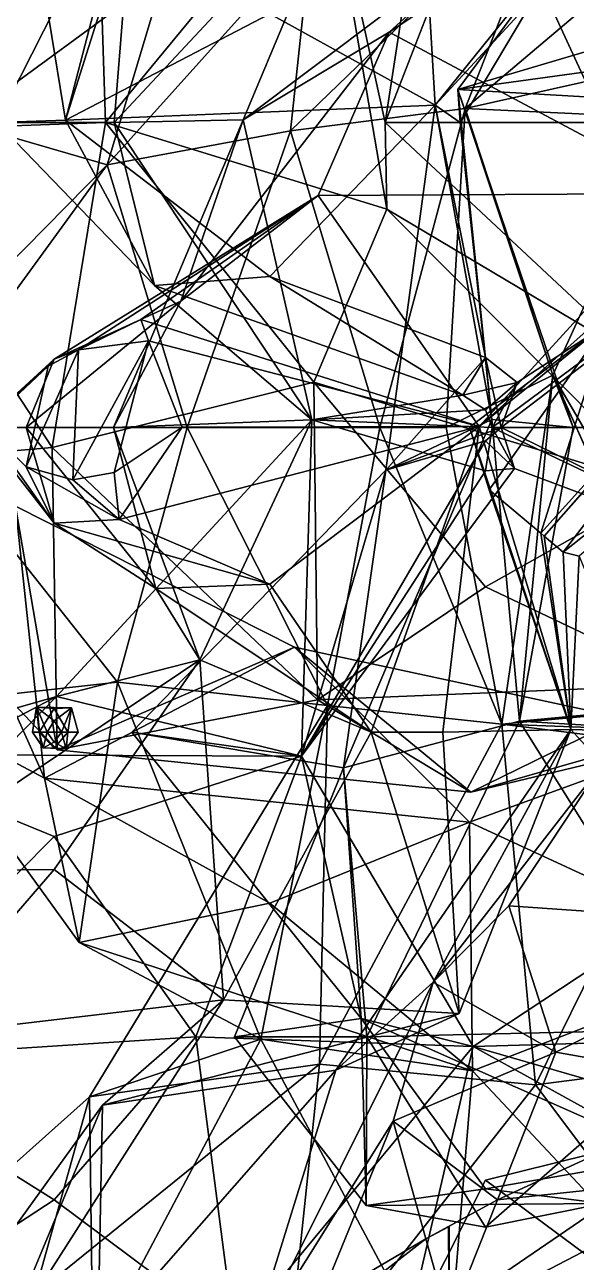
# Model space of a CAD drawing. Extents: x 290095 to 295679, y 4553756 to 4561441.
# Drawn here: x 291695.2 to 291727.4, y 4554154.2 to 4554226.5 of the extents above; entities that cross this region are included whole.
import ezdxf

# ---------------------------------------------------------------- set-up
doc = ezdxf.new("R2010")
doc.units = 0
doc.layers.add('Au_ppm_Pref_-_0_5', color=7, linetype='CONTINUOUS')

msp = doc.modelspace()

# ---------------------------------------------------------------- linework, layer by layer
at = {"layer": 'Au_ppm_Pref_-_0_5'}
for points in [[(291697.581, 4554220.926, 1859.054), (291704.22, 4554241.933, 1857.617), (291694.697, 4554238.611, 1859.009)], [(291709.521, 4554227.146, 1855.187), (291704.22, 4554241.933, 1857.617), (291697.581, 4554220.926, 1859.054)], [(291697.581, 4554220.926, 1859.054), (291694.697, 4554238.611, 1859.009), (291701.707, 4554236.838, 1864.368)], [(291709.521, 4554227.146, 1855.187), (291719.193, 4554221.816, 1857.288), (291718.191, 4554238.611, 1854.922)], [(291718.191, 4554238.611, 1854.922), (291719.193, 4554221.816, 1857.288), (291734.602, 4554238.556, 1859.031)], [(291734.459, 4554238.063, 1882.706), (291734.184, 4554216.635, 1888.322), (291716.495, 4554226.085, 1883.627)], [(291734.459, 4554238.063, 1882.706), (291716.495, 4554226.085, 1883.627), (291724.551, 4554233.448, 1876.163)], [(291734.602, 4554238.556, 1859.031), (291719.193, 4554221.816, 1857.288), (291727.067, 4554231.615, 1853.069)], [(291699.918, 4554220.793, 1789.149), (291699.371, 4554237.643, 1794.117), (291684.697, 4554220.241, 1793.756)], [(291699.371, 4554237.643, 1794.117), (291686.755, 4554237.113, 1800.445), (291684.697, 4554220.241, 1793.756)], [(291699.918, 4554220.793, 1789.149), (291712.817, 4554236.441, 1788.343), (291699.371, 4554237.643, 1794.117)], [(291693.568, 4554220.793, 1864.948), (291701.707, 4554236.838, 1864.368), (291700.431, 4554220.793, 1871.179)], [(291701.707, 4554236.838, 1864.368), (291693.568, 4554220.793, 1864.948), (291697.581, 4554220.926, 1859.054)], [(291699.918, 4554220.793, 1789.149), (291716.353, 4554215.721, 1786.855), (291712.817, 4554236.441, 1788.343)], [(291701.707, 4554236.838, 1864.368), (291713.979, 4554235.322, 1869.61), (291700.431, 4554220.793, 1871.179)], [(291716.353, 4554215.721, 1786.855), (291716.268, 4554220.793, 1783.049), (291712.817, 4554236.441, 1788.343)], [(291712.817, 4554236.441, 1788.343), (291716.268, 4554220.793, 1783.049), (291718.131, 4554232.97, 1781.797)], [(291733.437, 4554236.798, 1775.858), (291722.12, 4554235.894, 1780.892), (291729.089, 4554220.793, 1779.143)], [(291722.12, 4554235.894, 1780.892), (291718.131, 4554232.97, 1781.797), (291716.268, 4554220.793, 1783.049)], [(291722.12, 4554235.894, 1780.892), (291716.268, 4554220.793, 1783.049), (291729.089, 4554220.793, 1779.143)], [(291700.431, 4554220.793, 1871.179), (291713.979, 4554235.322, 1869.61), (291707.97, 4554220.956, 1876.467)], [(291713.979, 4554235.322, 1869.61), (291724.551, 4554233.448, 1876.163), (291707.97, 4554220.956, 1876.467)], [(291726.319, 4554235.368, 1828.845), (291720.944, 4554221.623, 1835.714), (291710.729, 4554220.314, 1829.458)], [(291711.941, 4554231.617, 1822.182), (291726.319, 4554235.368, 1828.845), (291710.729, 4554220.314, 1829.458)], [(291746.698, 4554220.4, 1835.263), (291720.944, 4554221.623, 1835.714), (291737.218, 4554235.41, 1833.007)], [(291737.218, 4554235.41, 1833.007), (291720.944, 4554221.623, 1835.714), (291726.319, 4554235.368, 1828.845)], [(291724.551, 4554233.448, 1876.163), (291716.495, 4554226.085, 1883.627), (291707.97, 4554220.956, 1876.467)], [(291689.276, 4554231.605, 1811.494), (291696.921, 4554231.818, 1815.169), (291691.48, 4554220.793, 1816.547)], [(291696.921, 4554231.818, 1815.169), (291703.359, 4554229.508, 1817.433), (291691.48, 4554220.793, 1816.547)], [(291703.359, 4554229.508, 1817.433), (291711.941, 4554231.617, 1822.182), (291700.015, 4554218.327, 1822.479)], [(291700.015, 4554218.327, 1822.479), (291711.941, 4554231.617, 1822.182), (291710.729, 4554220.314, 1829.458)], [(291720.645, 4554220.793, 1853.069), (291727.067, 4554231.615, 1853.069), (291719.193, 4554221.816, 1857.288)], [(291720.645, 4554220.793, 1853.069), (291720.512, 4554222.733, 1847.186), (291727.067, 4554231.615, 1853.069)], [(291727.067, 4554231.615, 1853.069), (291720.512, 4554222.733, 1847.186), (291734.719, 4554226.933, 1851.023)], [(291691.48, 4554220.793, 1816.547), (291703.359, 4554229.508, 1817.433), (291700.015, 4554218.327, 1822.479)], [(291719.193, 4554221.816, 1857.288), (291709.521, 4554227.146, 1855.187), (291697.581, 4554220.926, 1859.054)], [(291720.512, 4554222.733, 1847.186), (291749.254, 4554221.069, 1847.153), (291734.719, 4554226.933, 1851.023)], [(291704.312, 4554210.342, 1882.766), (291716.495, 4554226.085, 1883.627), (291712.354, 4554216.532, 1885.949)], [(291716.495, 4554226.085, 1883.627), (291704.312, 4554210.342, 1882.766), (291707.97, 4554220.956, 1876.467)], [(291734.184, 4554216.635, 1888.322), (291712.354, 4554216.532, 1885.949), (291716.495, 4554226.085, 1883.627)], [(291720.512, 4554222.733, 1847.186), (291734.53, 4554224.658, 1840.954), (291749.254, 4554221.069, 1847.153)], [(291734.53, 4554224.658, 1840.954), (291720.512, 4554222.733, 1847.186), (291726.062, 4554206.03, 1841.759)], [(291734.53, 4554224.658, 1840.954), (291720.944, 4554221.623, 1835.714), (291746.698, 4554220.4, 1835.263)], [(291726.062, 4554206.03, 1841.759), (291720.944, 4554221.623, 1835.714), (291734.53, 4554224.658, 1840.954)], [(291720.512, 4554222.733, 1847.186), (291720.645, 4554220.793, 1853.069), (291722.501, 4554203.425, 1853.037)], [(291722.501, 4554203.425, 1853.037), (291727.255, 4554202.975, 1847.13), (291720.512, 4554222.733, 1847.186)], [(291720.512, 4554222.733, 1847.186), (291727.255, 4554202.975, 1847.13), (291726.062, 4554206.03, 1841.759)], [(291697.581, 4554220.926, 1859.054), (291709.521, 4554211.798, 1861.95), (291719.193, 4554221.816, 1857.288)], [(291709.521, 4554211.798, 1861.95), (291722.12, 4554207.066, 1863.584), (291719.193, 4554221.816, 1857.288)], [(291710.729, 4554220.314, 1829.458), (291720.944, 4554221.623, 1835.714), (291715.949, 4554202.975, 1832.221)], [(291720.944, 4554221.623, 1835.714), (291719.829, 4554202.975, 1835.251), (291715.949, 4554202.975, 1832.221)], [(291722.12, 4554207.066, 1863.584), (291716.292, 4554200.471, 1859.009), (291719.193, 4554221.816, 1857.288)], [(291719.193, 4554221.816, 1857.288), (291716.292, 4554200.471, 1859.009), (291722.501, 4554203.425, 1853.037)], [(291720.645, 4554220.793, 1853.069), (291719.193, 4554221.816, 1857.288), (291722.501, 4554203.425, 1853.037)], [(291719.829, 4554202.975, 1835.251), (291720.944, 4554221.623, 1835.714), (291726.062, 4554206.03, 1841.759)], [(291684.697, 4554220.241, 1793.756), (291696.808, 4554201.805, 1792.927), (291699.918, 4554220.793, 1789.149)], [(291689.217, 4554207.379, 1817.433), (291691.48, 4554220.793, 1816.547), (291700.015, 4554218.327, 1822.479)], [(291693.568, 4554220.793, 1864.948), (291702.788, 4554211.272, 1864.948), (291697.581, 4554220.926, 1859.054)], [(291702.788, 4554211.272, 1864.948), (291693.568, 4554220.793, 1864.948), (291700.431, 4554220.793, 1871.179)], [(291712.086, 4554205.616, 1789.826), (291699.918, 4554220.793, 1789.149), (291696.808, 4554201.805, 1792.927)], [(291702.788, 4554211.272, 1864.948), (291709.521, 4554211.798, 1861.95), (291697.581, 4554220.926, 1859.054)], [(291712.086, 4554205.616, 1789.826), (291716.353, 4554215.721, 1786.855), (291699.918, 4554220.793, 1789.149)], [(291704.312, 4554210.342, 1882.766), (291700.379, 4554202.975, 1877.671), (291707.97, 4554220.956, 1876.467)], [(291711.986, 4554203.417, 1870.629), (291707.97, 4554220.956, 1876.467), (291700.379, 4554202.975, 1877.671)], [(291707.97, 4554220.956, 1876.467), (291711.986, 4554203.417, 1870.629), (291700.431, 4554220.793, 1871.179)], [(291702.788, 4554211.272, 1864.948), (291700.431, 4554220.793, 1871.179), (291711.986, 4554203.417, 1870.629)], [(291729.089, 4554220.793, 1779.143), (291716.268, 4554220.793, 1783.049), (291731.031, 4554206.991, 1781.797)], [(291716.268, 4554220.793, 1783.049), (291716.353, 4554215.721, 1786.855), (291731.031, 4554206.991, 1781.797)], [(291684.697, 4554220.241, 1793.756), (291681.673, 4554200.483, 1799.526), (291696.808, 4554201.805, 1792.927)], [(291700.015, 4554218.327, 1822.479), (291710.729, 4554220.314, 1829.458), (291704.686, 4554202.975, 1828.541)], [(291704.686, 4554202.975, 1828.541), (291710.729, 4554220.314, 1829.458), (291715.949, 4554202.975, 1832.221)], [(291688.837, 4554202.975, 1822.433), (291700.015, 4554218.327, 1822.479), (291704.686, 4554202.975, 1828.541)], [(291700.015, 4554218.327, 1822.479), (291688.837, 4554202.975, 1822.433), (291689.217, 4554207.379, 1817.433)], [(291712.354, 4554216.532, 1885.949), (291698.349, 4554207.506, 1887.868), (291696.921, 4554206.951, 1887.38)], [(291696.921, 4554206.951, 1887.38), (291704.312, 4554210.342, 1882.766), (291712.354, 4554216.532, 1885.949)], [(291712.354, 4554216.532, 1885.949), (291701.98, 4554209.283, 1888.423), (291698.349, 4554207.506, 1887.868)], [(291712.354, 4554216.532, 1885.949), (291721.76, 4554203.033, 1888.943), (291701.98, 4554209.283, 1888.423)], [(291712.354, 4554216.532, 1885.949), (291734.184, 4554216.635, 1888.322), (291721.76, 4554203.033, 1888.943)], [(291721.76, 4554203.033, 1888.943), (291734.184, 4554216.635, 1888.322), (291732.473, 4554212.57, 1894.227)], [(291722.519, 4554202.975, 1865.136), (291745.15, 4554202.975, 1865.97), (291740.828, 4554216.539, 1863.486)], [(291722.519, 4554202.975, 1865.136), (291740.828, 4554216.539, 1863.486), (291723.97, 4554205.591, 1864.948)], [(291723.042, 4554202.975, 1864.513), (291723.97, 4554205.591, 1864.948), (291740.828, 4554216.539, 1863.486)], [(291723.042, 4554202.975, 1864.513), (291740.828, 4554216.539, 1863.486), (291743.106, 4554202.975, 1862.962)], [(291716.353, 4554215.721, 1786.855), (291712.086, 4554205.616, 1789.826), (291732.498, 4554199.476, 1786.945)], [(291732.498, 4554199.476, 1786.945), (291731.031, 4554206.991, 1781.797), (291716.353, 4554215.721, 1786.855)], [(291729.245, 4554209.104, 1894.21), (291721.76, 4554203.033, 1888.943), (291732.473, 4554212.57, 1894.227)], [(291702.788, 4554211.272, 1864.948), (291720.793, 4554204.852, 1864.948), (291709.521, 4554211.798, 1861.95)], [(291720.793, 4554204.852, 1864.948), (291702.788, 4554211.272, 1864.948), (291711.986, 4554203.417, 1870.629)], [(291709.521, 4554211.798, 1861.95), (291720.793, 4554204.852, 1864.948), (291722.12, 4554207.066, 1863.584)], [(291729.245, 4554209.104, 1894.21), (291738.692, 4554211.568, 1895.47), (291725.359, 4554196.783, 1895.47)], [(291725.359, 4554196.783, 1895.47), (291738.692, 4554211.568, 1895.47), (291725.553, 4554196.62, 1895.53)], [(291738.692, 4554211.568, 1895.47), (291738.802, 4554211.48, 1895.503), (291725.553, 4554196.62, 1895.53)], [(291726.667, 4554195.684, 1895.872), (291725.553, 4554196.62, 1895.53), (291738.802, 4554211.48, 1895.503)], [(291742.672, 4554208.388, 1896.665), (291726.667, 4554195.684, 1895.872), (291738.802, 4554211.48, 1895.503)], [(291696.921, 4554206.951, 1887.38), (291695.289, 4554202.975, 1882.766), (291704.312, 4554210.342, 1882.766)], [(291704.312, 4554210.342, 1882.766), (291695.289, 4554202.975, 1882.766), (291700.379, 4554202.975, 1877.671)], [(291698.349, 4554207.506, 1887.868), (291701.98, 4554209.283, 1888.423), (291702.431, 4554208.035, 1888.724)], [(291701.98, 4554209.283, 1888.423), (291721.76, 4554203.033, 1888.943), (291702.431, 4554208.035, 1888.724)], [(291722.335, 4554199.328, 1894.542), (291721.193, 4554202.984, 1893.768), (291729.245, 4554209.104, 1894.21)], [(291721.193, 4554202.984, 1893.768), (291721.76, 4554203.033, 1888.943), (291729.245, 4554209.104, 1894.21)], [(291722.335, 4554199.328, 1894.542), (291729.245, 4554209.104, 1894.21), (291725.359, 4554196.783, 1895.47)], [(291742.672, 4554208.388, 1896.665), (291727.601, 4554195.441, 1896.259), (291726.667, 4554195.684, 1895.872)], [(291696.577, 4554206.552, 1887.611), (291698.349, 4554207.506, 1887.868), (291695.274, 4554200.662, 1888.238)], [(291698.349, 4554207.506, 1887.868), (291698.014, 4554199.908, 1888.987), (291695.274, 4554200.662, 1888.238)], [(291698.349, 4554207.506, 1887.868), (291696.577, 4554206.552, 1887.611), (291696.921, 4554206.951, 1887.38)], [(291698.349, 4554207.506, 1887.868), (291702.431, 4554208.035, 1888.724), (291698.014, 4554199.908, 1888.987)], [(291698.014, 4554199.908, 1888.987), (291702.431, 4554208.035, 1888.724), (291700.429, 4554200.327, 1889.476)], [(291702.431, 4554208.035, 1888.724), (291704.403, 4554202.987, 1889.972), (291700.429, 4554200.327, 1889.476)], [(291702.431, 4554208.035, 1888.724), (291721.76, 4554203.033, 1888.943), (291704.403, 4554202.987, 1889.972)], [(291692.876, 4554203.082, 1887.305), (291692.563, 4554202.975, 1886.651), (291696.921, 4554206.951, 1887.38)], [(291696.921, 4554206.951, 1887.38), (291692.563, 4554202.975, 1886.651), (291695.289, 4554202.975, 1882.766)], [(291696.577, 4554206.552, 1887.611), (291692.876, 4554203.082, 1887.305), (291696.921, 4554206.951, 1887.38)], [(291722.12, 4554207.066, 1863.584), (291723.042, 4554202.975, 1864.513), (291716.292, 4554200.471, 1859.009)], [(291720.793, 4554204.852, 1864.948), (291723.97, 4554205.591, 1864.948), (291722.12, 4554207.066, 1863.584)], [(291723.97, 4554205.591, 1864.948), (291723.042, 4554202.975, 1864.513), (291722.12, 4554207.066, 1863.584)], [(291696.577, 4554206.552, 1887.611), (291695.274, 4554200.662, 1888.238), (291692.876, 4554203.082, 1887.305)], [(291712.086, 4554205.616, 1789.826), (291696.808, 4554201.805, 1792.927), (291712.303, 4554187.047, 1794.727)], [(291712.086, 4554205.616, 1789.826), (291712.303, 4554187.047, 1794.727), (291722.12, 4554193.647, 1790.567)], [(291712.086, 4554205.616, 1789.826), (291722.12, 4554193.647, 1790.567), (291732.498, 4554199.476, 1786.945)], [(291726.062, 4554206.03, 1841.759), (291723.087, 4554185.622, 1834.916), (291719.829, 4554202.975, 1835.251)], [(291720.793, 4554204.852, 1864.948), (291722.12, 4554204.001, 1865.29), (291723.97, 4554205.591, 1864.948)], [(291723.97, 4554205.591, 1864.948), (291722.12, 4554204.001, 1865.29), (291722.519, 4554202.975, 1865.136)], [(291726.062, 4554206.03, 1841.759), (291734.719, 4554186.721, 1840.669), (291723.087, 4554185.622, 1834.916)], [(291724.115, 4554185.808, 1847.854), (291734.719, 4554186.8, 1841.738), (291726.062, 4554206.03, 1841.759)], [(291724.115, 4554185.808, 1847.854), (291726.062, 4554206.03, 1841.759), (291727.255, 4554202.975, 1847.13)], [(291726.062, 4554206.03, 1841.759), (291734.719, 4554186.8, 1841.738), (291736.654, 4554187.893, 1841.191)], [(291726.062, 4554206.03, 1841.759), (291736.654, 4554187.893, 1841.191), (291734.719, 4554186.721, 1840.669)], [(291722.12, 4554204.001, 1865.29), (291720.793, 4554204.852, 1864.948), (291711.986, 4554203.417, 1870.629)], [(291722.519, 4554202.975, 1865.136), (291722.12, 4554204.001, 1865.29), (291711.986, 4554203.417, 1870.629)], [(291688.352, 4554186.718, 1816.79), (291696.36, 4554182.466, 1810.652), (291687.081, 4554203.177, 1811.224)], [(291687.081, 4554203.177, 1811.224), (291696.36, 4554182.466, 1810.652), (291694.65, 4554198.361, 1805.555)], [(291711.371, 4554183.745, 1865.387), (291711.986, 4554203.417, 1870.629), (291697.055, 4554187.236, 1870.729)], [(291705.437, 4554189.376, 1876.495), (291697.055, 4554187.236, 1870.729), (291711.986, 4554203.417, 1870.629)], [(291700.379, 4554202.975, 1877.671), (291705.437, 4554189.376, 1876.495), (291711.986, 4554203.417, 1870.629)], [(291711.371, 4554183.745, 1865.387), (291722.12, 4554200.425, 1865.798), (291711.986, 4554203.417, 1870.629)], [(291722.12, 4554200.425, 1865.798), (291722.519, 4554202.975, 1865.136), (291711.986, 4554203.417, 1870.629)], [(291713.827, 4554183.069, 1853.497), (291722.501, 4554203.425, 1853.037), (291716.292, 4554200.471, 1859.009)], [(291713.827, 4554183.069, 1853.497), (291724.115, 4554185.808, 1847.854), (291722.501, 4554203.425, 1853.037)], [(291722.501, 4554203.425, 1853.037), (291724.115, 4554185.808, 1847.854), (291727.255, 4554202.975, 1847.13)], [(291688.352, 4554186.718, 1816.79), (291688.837, 4554202.975, 1822.433), (291700.628, 4554188.073, 1822.351)], [(291700.628, 4554188.073, 1822.351), (291688.837, 4554202.975, 1822.433), (291704.686, 4554202.975, 1828.541)], [(291692.563, 4554202.975, 1886.651), (291692.876, 4554203.082, 1887.305), (291696.921, 4554197.378, 1886.84)], [(291696.921, 4554197.378, 1886.84), (291695.289, 4554202.975, 1882.766), (291692.563, 4554202.975, 1886.651)], [(291696.921, 4554197.378, 1886.84), (291692.876, 4554203.082, 1887.305), (291695.274, 4554200.662, 1888.238)], [(291696.921, 4554197.378, 1886.84), (291702.854, 4554193.547, 1882.766), (291695.289, 4554202.975, 1882.766)], [(291695.289, 4554202.975, 1882.766), (291702.854, 4554193.547, 1882.766), (291700.379, 4554202.975, 1877.671)], [(291702.854, 4554193.547, 1882.766), (291705.437, 4554189.376, 1876.495), (291700.379, 4554202.975, 1877.671)], [(291704.403, 4554202.987, 1889.972), (291700.724, 4554197.597, 1888.705), (291700.429, 4554200.327, 1889.476)], [(291712.901, 4554186.72, 1828.714), (291700.628, 4554188.073, 1822.351), (291704.686, 4554202.975, 1828.541)], [(291721.76, 4554203.033, 1888.943), (291700.724, 4554197.597, 1888.705), (291704.403, 4554202.987, 1889.972)], [(291700.724, 4554197.597, 1888.705), (291721.76, 4554203.033, 1888.943), (291709.521, 4554193.803, 1885.823)], [(291712.901, 4554186.72, 1828.714), (291704.686, 4554202.975, 1828.541), (291715.949, 4554202.975, 1832.221)], [(291721.76, 4554203.033, 1888.943), (291715.435, 4554185.157, 1883.79), (291709.521, 4554193.803, 1885.823)], [(291712.901, 4554186.72, 1828.714), (291715.949, 4554202.975, 1832.221), (291723.087, 4554185.622, 1834.916)], [(291719.631, 4554185.157, 1888.705), (291715.435, 4554185.157, 1883.79), (291721.76, 4554203.033, 1888.943)], [(291723.087, 4554185.622, 1834.916), (291715.949, 4554202.975, 1832.221), (291719.829, 4554202.975, 1835.251)], [(291723.042, 4554202.975, 1864.513), (291722.12, 4554202.177, 1864.682), (291716.292, 4554200.471, 1859.009)], [(291727.115, 4554185.316, 1894.149), (291719.631, 4554185.157, 1888.705), (291721.76, 4554203.033, 1888.943)], [(291721.193, 4554202.984, 1893.768), (291727.115, 4554185.316, 1894.149), (291721.76, 4554203.033, 1888.943)], [(291727.115, 4554185.316, 1894.149), (291721.193, 4554202.984, 1893.768), (291722.335, 4554199.328, 1894.542)], [(291723.817, 4554200.575, 1864.948), (291722.519, 4554202.975, 1865.136), (291722.12, 4554200.425, 1865.798)], [(291723.817, 4554200.575, 1864.948), (291722.12, 4554202.177, 1864.682), (291723.042, 4554202.975, 1864.513)], [(291741.05, 4554194.111, 1864.948), (291745.15, 4554202.975, 1865.97), (291722.519, 4554202.975, 1865.136)], [(291741.05, 4554194.111, 1864.948), (291722.519, 4554202.975, 1865.136), (291723.817, 4554200.575, 1864.948)], [(291741.05, 4554194.111, 1864.948), (291723.817, 4554200.575, 1864.948), (291723.042, 4554202.975, 1864.513)], [(291741.05, 4554194.111, 1864.948), (291723.042, 4554202.975, 1864.513), (291743.106, 4554202.975, 1862.962)], [(291697.104, 4554184.12, 1799.468), (291696.808, 4554201.805, 1792.927), (291681.673, 4554200.483, 1799.526)], [(291712.303, 4554187.047, 1794.727), (291696.808, 4554201.805, 1792.927), (291697.104, 4554184.12, 1799.468)], [(291711.371, 4554183.745, 1865.387), (291722.12, 4554202.177, 1864.682), (291723.817, 4554200.575, 1864.948)], [(291711.371, 4554183.745, 1865.387), (291716.292, 4554200.471, 1859.009), (291722.12, 4554202.177, 1864.682)], [(291694.65, 4554198.361, 1805.555), (291697.104, 4554184.12, 1799.468), (291681.673, 4554200.483, 1799.526)], [(291700.724, 4554197.597, 1888.705), (291695.274, 4554200.662, 1888.238), (291698.014, 4554199.908, 1888.987)], [(291695.274, 4554200.662, 1888.238), (291700.724, 4554197.597, 1888.705), (291696.921, 4554197.378, 1886.84)], [(291700.429, 4554200.327, 1889.476), (291700.724, 4554197.597, 1888.705), (291698.014, 4554199.908, 1888.987)], [(291711.371, 4554183.745, 1865.387), (291701.465, 4554185.157, 1859.009), (291716.292, 4554200.471, 1859.009)], [(291713.827, 4554183.069, 1853.497), (291716.292, 4554200.471, 1859.009), (291701.465, 4554185.157, 1859.009)], [(291711.371, 4554183.745, 1865.387), (291723.817, 4554200.575, 1864.948), (291722.12, 4554200.425, 1865.798)], [(291732.498, 4554199.476, 1786.945), (291722.12, 4554193.647, 1790.567), (291734.124, 4554187.944, 1793.773)], [(291725.359, 4554196.783, 1895.47), (291727.115, 4554185.316, 1894.149), (291722.335, 4554199.328, 1894.542)], [(291694.65, 4554198.361, 1805.555), (291696.36, 4554182.466, 1810.652), (291710.958, 4554190.119, 1805.704)], [(291694.65, 4554198.361, 1805.555), (291710.958, 4554190.119, 1805.704), (291697.104, 4554184.12, 1799.468)], [(291696.921, 4554197.378, 1886.84), (291700.724, 4554197.597, 1888.705), (291709.521, 4554193.803, 1885.823)], [(291696.921, 4554197.378, 1886.84), (291709.521, 4554193.803, 1885.823), (291702.854, 4554193.547, 1882.766)], [(291725.553, 4554196.62, 1895.53), (291727.115, 4554185.316, 1894.149), (291725.359, 4554196.783, 1895.47)], [(291726.667, 4554195.684, 1895.872), (291727.115, 4554185.316, 1894.149), (291725.553, 4554196.62, 1895.53)], [(291727.115, 4554185.316, 1894.149), (291726.667, 4554195.684, 1895.872), (291727.601, 4554195.441, 1896.259)], [(291727.115, 4554185.316, 1894.149), (291727.601, 4554195.441, 1896.259), (291731.791, 4554185.181, 1899.103)], [(291709.521, 4554193.803, 1885.823), (291715.435, 4554185.157, 1883.79), (291702.854, 4554193.547, 1882.766)], [(291705.437, 4554189.376, 1876.495), (291702.854, 4554193.547, 1882.766), (291715.435, 4554185.157, 1883.79)], [(291712.303, 4554187.047, 1794.727), (291734.124, 4554187.944, 1793.773), (291722.12, 4554193.647, 1790.567)], [(291721.181, 4554179.887, 1810.502), (291710.958, 4554190.119, 1805.704), (291696.36, 4554182.466, 1810.652)], [(291710.958, 4554190.119, 1805.704), (291721.259, 4554181.644, 1799.992), (291697.104, 4554184.12, 1799.468)], [(291710.958, 4554190.119, 1805.704), (291721.181, 4554179.887, 1810.502), (291735.02, 4554184.946, 1805.512)], [(291735.02, 4554184.946, 1805.512), (291721.259, 4554181.644, 1799.992), (291710.958, 4554190.119, 1805.704)], [(291687.042, 4554177.035, 1875.401), (291705.437, 4554189.376, 1876.495), (291696.921, 4554177.119, 1880.087)], [(291705.437, 4554189.376, 1876.495), (291687.042, 4554177.035, 1875.401), (291697.055, 4554187.236, 1870.729)], [(291705.437, 4554189.376, 1876.495), (291706.818, 4554169.505, 1883.44), (291696.921, 4554177.119, 1880.087)], [(291705.437, 4554189.376, 1876.495), (291715.435, 4554185.157, 1883.79), (291706.818, 4554169.505, 1883.44)], [(291721.259, 4554181.644, 1799.992), (291735.02, 4554184.946, 1805.512), (291745.972, 4554188.751, 1799.511)], [(291745.972, 4554188.751, 1799.511), (291734.124, 4554187.944, 1793.773), (291721.259, 4554181.644, 1799.992)], [(291698.377, 4554172.856, 1816.281), (291688.352, 4554186.718, 1816.79), (291700.628, 4554188.073, 1822.351)], [(291698.377, 4554172.856, 1816.281), (291700.628, 4554188.073, 1822.351), (291708.987, 4554167.217, 1823.393)], [(291712.901, 4554186.72, 1828.714), (291708.987, 4554167.217, 1823.393), (291700.628, 4554188.073, 1822.351)], [(291677.531, 4554176.944, 1870.887), (291697.055, 4554187.236, 1870.729), (291687.042, 4554177.035, 1875.401)], [(291685.221, 4554183.847, 1865.568), (291697.055, 4554187.236, 1870.729), (291677.531, 4554176.944, 1870.887)], [(291711.371, 4554183.745, 1865.387), (291697.055, 4554187.236, 1870.729), (291685.221, 4554183.847, 1865.568)], [(291734.124, 4554187.944, 1793.773), (291712.303, 4554187.047, 1794.727), (291721.259, 4554181.644, 1799.992)], [(291698.377, 4554172.856, 1816.281), (291696.36, 4554182.466, 1810.652), (291688.352, 4554186.718, 1816.79)], [(291695.654, 4554185.157, 1763.979), (291695.886, 4554186.622, 1763.979), (291696.052, 4554185.157, 1764.389)], [(291695.886, 4554186.622, 1763.979), (291695.654, 4554185.157, 1763.979), (291696.508, 4554185.157, 1763.784)], [(291695.886, 4554186.622, 1763.979), (291696.921, 4554186.532, 1764.438), (291696.052, 4554185.157, 1764.389)], [(291695.886, 4554186.622, 1763.979), (291697.924, 4554186.576, 1763.979), (291696.921, 4554186.532, 1764.438)], [(291695.886, 4554186.622, 1763.979), (291696.508, 4554185.157, 1763.784), (291696.921, 4554185.822, 1763.758)], [(291697.924, 4554186.576, 1763.979), (291695.886, 4554186.622, 1763.979), (291696.921, 4554185.822, 1763.758)], [(291697.717, 4554185.157, 1764.355), (291696.052, 4554185.157, 1764.389), (291696.921, 4554186.532, 1764.438)], [(291697.717, 4554185.157, 1764.355), (291696.921, 4554186.532, 1764.438), (291697.924, 4554186.576, 1763.979)], [(291697.924, 4554186.576, 1763.979), (291696.921, 4554185.822, 1763.758), (291697.353, 4554185.157, 1763.776)], [(291712.303, 4554187.047, 1794.727), (291697.104, 4554184.12, 1799.468), (291721.259, 4554181.644, 1799.992)], [(291698.316, 4554185.157, 1763.979), (291697.924, 4554186.576, 1763.979), (291697.353, 4554185.157, 1763.776)], [(291697.717, 4554185.157, 1764.355), (291697.924, 4554186.576, 1763.979), (291698.316, 4554185.157, 1763.979)], [(291712.901, 4554186.72, 1828.714), (291712.429, 4554165.755, 1834.583), (291698.979, 4554163.844, 1830.203)], [(291712.901, 4554186.72, 1828.714), (291698.979, 4554163.844, 1830.203), (291708.987, 4554167.217, 1823.393)], [(291712.901, 4554186.72, 1828.714), (291723.087, 4554185.622, 1834.916), (291712.429, 4554165.755, 1834.583)], [(291734.719, 4554186.721, 1840.669), (291735.412, 4554185.157, 1840.864), (291723.087, 4554185.622, 1834.916)], [(291734.95, 4554185.157, 1847.13), (291734.719, 4554186.8, 1841.738), (291724.115, 4554185.808, 1847.854)], [(291696.921, 4554185.822, 1763.758), (291696.508, 4554185.157, 1763.784), (291697.353, 4554185.157, 1763.776)], [(291713.827, 4554183.069, 1853.497), (291715.193, 4554167.339, 1849.804), (291724.115, 4554185.808, 1847.854)], [(291724.115, 4554185.808, 1847.854), (291715.193, 4554167.339, 1849.804), (291735.374, 4554167.804, 1847.409)], [(291734.95, 4554185.157, 1847.13), (291724.115, 4554185.808, 1847.854), (291735.374, 4554167.804, 1847.409)], [(291696.271, 4554184.237, 1763.979), (291695.654, 4554185.157, 1763.979), (291696.052, 4554185.157, 1764.389)], [(291695.654, 4554185.157, 1763.979), (291696.271, 4554184.237, 1763.979), (291696.508, 4554185.157, 1763.784)], [(291697.717, 4554185.157, 1764.355), (291696.921, 4554184.215, 1764.294), (291696.052, 4554185.157, 1764.389)], [(291696.271, 4554184.237, 1763.979), (291696.052, 4554185.157, 1764.389), (291696.921, 4554184.215, 1764.294)], [(291696.271, 4554184.237, 1763.979), (291696.921, 4554184.574, 1763.785), (291696.508, 4554185.157, 1763.784)], [(291697.353, 4554185.157, 1763.776), (291696.508, 4554185.157, 1763.784), (291696.921, 4554184.574, 1763.785)], [(291697.717, 4554185.157, 1764.355), (291697.618, 4554184.172, 1763.979), (291696.921, 4554184.215, 1764.294)], [(291697.618, 4554184.172, 1763.979), (291697.353, 4554185.157, 1763.776), (291696.921, 4554184.574, 1763.785)], [(291697.618, 4554184.172, 1763.979), (291698.316, 4554185.157, 1763.979), (291697.353, 4554185.157, 1763.776)], [(291697.717, 4554185.157, 1764.355), (291698.316, 4554185.157, 1763.979), (291697.618, 4554184.172, 1763.979)], [(291711.371, 4554183.745, 1865.387), (291714.854, 4554168.413, 1858.409), (291701.465, 4554185.157, 1859.009)], [(291713.827, 4554183.069, 1853.497), (291701.465, 4554185.157, 1859.009), (291714.854, 4554168.413, 1858.409)], [(291720.583, 4554168.71, 1889.126), (291706.818, 4554169.505, 1883.44), (291715.435, 4554185.157, 1883.79)], [(291712.429, 4554165.755, 1834.583), (291723.087, 4554185.622, 1834.916), (291725.051, 4554164.545, 1838.877)], [(291727.115, 4554185.316, 1894.149), (291719.06, 4554170.548, 1900.557), (291713.386, 4554165.404, 1894.164)], [(291727.115, 4554185.316, 1894.149), (291713.386, 4554165.404, 1894.164), (291720.583, 4554168.71, 1889.126)], [(291719.631, 4554185.157, 1888.705), (291720.583, 4554168.71, 1889.126), (291715.435, 4554185.157, 1883.79)], [(291719.06, 4554170.548, 1900.557), (291727.115, 4554185.316, 1894.149), (291728.965, 4554183.277, 1898.087)], [(291727.115, 4554185.316, 1894.149), (291720.583, 4554168.71, 1889.126), (291719.631, 4554185.157, 1888.705)], [(291734.719, 4554184.175, 1840.863), (291725.051, 4554164.545, 1838.877), (291723.087, 4554185.622, 1834.916)], [(291735.412, 4554185.157, 1840.864), (291734.719, 4554184.175, 1840.863), (291723.087, 4554185.622, 1834.916)], [(291728.965, 4554183.277, 1898.087), (291727.115, 4554185.316, 1894.149), (291731.791, 4554185.181, 1899.103)], [(291696.271, 4554184.237, 1763.979), (291697.618, 4554184.172, 1763.979), (291696.921, 4554184.574, 1763.785)], [(291738.394, 4554171.935, 1812.846), (291735.02, 4554184.946, 1805.512), (291721.181, 4554179.887, 1810.502)], [(291685.221, 4554183.847, 1865.568), (291683.928, 4554165.956, 1860.159), (291696.921, 4554179.058, 1861.042)], [(291711.371, 4554183.745, 1865.387), (291685.221, 4554183.847, 1865.568), (291696.921, 4554179.058, 1861.042)], [(291697.618, 4554184.172, 1763.979), (291696.271, 4554184.237, 1763.979), (291696.921, 4554184.215, 1764.294)], [(291711.371, 4554183.745, 1865.387), (291696.921, 4554179.058, 1861.042), (291705.198, 4554167.339, 1861.047)], [(291711.371, 4554183.745, 1865.387), (291705.198, 4554167.339, 1861.047), (291721.409, 4554166.78, 1864.846)], [(291711.371, 4554183.745, 1865.387), (291721.409, 4554166.78, 1864.846), (291714.854, 4554168.413, 1858.409)], [(291734.719, 4554184.175, 1840.863), (291746.853, 4554167.339, 1841.191), (291725.051, 4554164.545, 1838.877)], [(291713.827, 4554183.069, 1853.497), (291714.854, 4554168.413, 1858.409), (291707.455, 4554167.339, 1853.069)], [(291713.827, 4554183.069, 1853.497), (291707.455, 4554167.339, 1853.069), (291715.193, 4554167.339, 1849.804)], [(291723.486, 4554175, 1900.685), (291719.06, 4554170.548, 1900.557), (291728.965, 4554183.277, 1898.087)], [(291728.965, 4554183.277, 1898.087), (291740.916, 4554173.791, 1901.481), (291723.486, 4554175, 1900.685)], [(291698.377, 4554172.856, 1816.281), (291709.521, 4554175.16, 1814.101), (291696.36, 4554182.466, 1810.652)], [(291709.521, 4554175.16, 1814.101), (291721.181, 4554179.887, 1810.502), (291696.36, 4554182.466, 1810.652)], [(291736.279, 4554162.475, 1869.737), (291742.849, 4554180.949, 1864.948), (291721.409, 4554166.78, 1864.846)], [(291742.849, 4554180.949, 1864.948), (291741.058, 4554167.339, 1861.997), (291721.409, 4554166.78, 1864.846)], [(291709.521, 4554175.16, 1814.101), (291721.37, 4554165.35, 1816.982), (291721.181, 4554179.887, 1810.502)], [(291721.37, 4554165.35, 1816.982), (291738.394, 4554171.935, 1812.846), (291721.181, 4554179.887, 1810.502)], [(291696.921, 4554179.058, 1861.042), (291683.928, 4554165.956, 1860.159), (291705.198, 4554167.339, 1861.047)], [(291696.921, 4554177.119, 1880.087), (291688.473, 4554167.339, 1878.235), (291687.042, 4554177.035, 1875.401)], [(291696.921, 4554177.119, 1880.087), (291706.818, 4554169.505, 1883.44), (291688.473, 4554167.339, 1878.235)], [(291709.521, 4554175.16, 1814.101), (291698.377, 4554172.856, 1816.281), (291721.37, 4554165.35, 1816.982)], [(291726.237, 4554166.44, 1903.564), (291719.06, 4554170.548, 1900.557), (291723.486, 4554175, 1900.685)], [(291740.916, 4554173.791, 1901.481), (291726.237, 4554166.44, 1903.564), (291723.486, 4554175, 1900.685)], [(291740.916, 4554173.791, 1901.481), (291737.284, 4554164.488, 1904.458), (291726.237, 4554166.44, 1903.564)], [(291698.377, 4554172.856, 1816.281), (291708.987, 4554167.217, 1823.393), (291721.37, 4554165.35, 1816.982)], [(291734.843, 4554150.987, 1818.433), (291738.394, 4554171.935, 1812.846), (291721.37, 4554165.35, 1816.982)], [(291716.738, 4554162.422, 1903.327), (291708.258, 4554148.88, 1900.675), (291719.06, 4554170.548, 1900.557)], [(291719.06, 4554170.548, 1900.557), (291708.258, 4554148.88, 1900.675), (291713.386, 4554165.404, 1894.164)], [(291716.738, 4554162.422, 1903.327), (291719.06, 4554170.548, 1900.557), (291726.237, 4554166.44, 1903.564)], [(291706.818, 4554169.505, 1883.44), (291693.908, 4554149.274, 1883.665), (291688.473, 4554167.339, 1878.235)], [(291699.741, 4554163.352, 1888.705), (291693.908, 4554149.274, 1883.665), (291706.818, 4554169.505, 1883.44)], [(291720.583, 4554168.71, 1889.126), (291699.741, 4554163.352, 1888.705), (291706.818, 4554169.505, 1883.44)], [(291699.741, 4554163.352, 1888.705), (291720.583, 4554168.71, 1889.126), (291713.386, 4554165.404, 1894.164)], [(291714.854, 4554168.413, 1858.409), (291715.149, 4554157.48, 1853.069), (291707.455, 4554167.339, 1853.069)], [(291714.854, 4554168.413, 1858.409), (291721.409, 4554166.78, 1864.846), (291733.04, 4554160.359, 1858.774)], [(291714.854, 4554168.413, 1858.409), (291733.04, 4554160.359, 1858.774), (291722.12, 4554158.461, 1856.029)], [(291722.12, 4554158.461, 1856.029), (291715.149, 4554157.48, 1853.069), (291714.854, 4554168.413, 1858.409)], [(291735.374, 4554167.804, 1847.409), (291715.193, 4554167.339, 1849.804), (291722.12, 4554156.224, 1849.364)], [(291729.004, 4554157.604, 1853.069), (291735.374, 4554167.804, 1847.409), (291722.12, 4554156.224, 1849.364)], [(291705.198, 4554167.339, 1861.047), (291683.928, 4554165.956, 1860.159), (291696.921, 4554157.815, 1861.773)], [(291707.466, 4554149.94, 1865.413), (291705.198, 4554167.339, 1861.047), (291696.921, 4554157.815, 1861.773)], [(291699.171, 4554148.664, 1823.8), (291708.987, 4554167.217, 1823.393), (291698.979, 4554163.844, 1830.203)], [(291719.846, 4554146.886, 1821.422), (291708.987, 4554167.217, 1823.393), (291699.171, 4554148.664, 1823.8)], [(291707.466, 4554149.94, 1865.413), (291721.409, 4554166.78, 1864.846), (291705.198, 4554167.339, 1861.047)], [(291707.455, 4554167.339, 1853.069), (291715.149, 4554157.48, 1853.069), (291715.193, 4554167.339, 1849.804)], [(291721.37, 4554165.35, 1816.982), (291708.987, 4554167.217, 1823.393), (291719.846, 4554146.886, 1821.422)], [(291715.149, 4554157.48, 1853.069), (291722.12, 4554156.224, 1849.364), (291715.193, 4554167.339, 1849.804)], [(291741.058, 4554167.339, 1861.997), (291733.04, 4554160.359, 1858.774), (291721.409, 4554166.78, 1864.846)], [(291736.467, 4554149.32, 1840.98), (291725.051, 4554164.545, 1838.877), (291746.853, 4554167.339, 1841.191)], [(291717.418, 4554149.579, 1872.182), (291721.409, 4554166.78, 1864.846), (291707.466, 4554149.94, 1865.413)], [(291716.738, 4554162.422, 1903.327), (291726.237, 4554166.44, 1903.564), (291722.833, 4554157.815, 1906.323)], [(291736.279, 4554162.475, 1869.737), (291721.409, 4554166.78, 1864.846), (291717.418, 4554149.579, 1872.182)], [(291737.284, 4554164.488, 1904.458), (291722.833, 4554157.815, 1906.323), (291726.237, 4554166.44, 1903.564)], [(291684.227, 4554149.521, 1862.794), (291696.921, 4554157.815, 1861.773), (291683.928, 4554165.956, 1860.159)], [(291712.429, 4554165.755, 1834.583), (291710.314, 4554145.748, 1840.465), (291695.755, 4554152.249, 1835.98)], [(291712.429, 4554165.755, 1834.583), (291695.755, 4554152.249, 1835.98), (291698.979, 4554163.844, 1830.203)], [(291712.429, 4554165.755, 1834.583), (291725.051, 4554164.545, 1838.877), (291710.314, 4554145.748, 1840.465)], [(291699.466, 4554149.521, 1895.465), (291713.386, 4554165.404, 1894.164), (291708.258, 4554148.88, 1900.675)], [(291713.386, 4554165.404, 1894.164), (291699.466, 4554149.521, 1895.465), (291699.741, 4554163.352, 1888.705)], [(291719.846, 4554146.886, 1821.422), (291734.843, 4554150.987, 1818.433), (291721.37, 4554165.35, 1816.982)], [(291736.467, 4554149.32, 1840.98), (291710.314, 4554145.748, 1840.465), (291725.051, 4554164.545, 1838.877)], [(291737.284, 4554164.488, 1904.458), (291736.397, 4554159.258, 1906.159), (291722.833, 4554157.815, 1906.323)], [(291695.755, 4554152.249, 1835.98), (291683.89, 4554150.364, 1829.007), (291698.979, 4554163.844, 1830.203)], [(291698.979, 4554163.844, 1830.203), (291683.89, 4554150.364, 1829.007), (291699.171, 4554148.664, 1823.8)], [(291689.775, 4554149.521, 1888.705), (291699.741, 4554163.352, 1888.705), (291699.466, 4554149.521, 1895.465)], [(291689.775, 4554149.521, 1888.705), (291693.908, 4554149.274, 1883.665), (291699.741, 4554163.352, 1888.705)], [(291712.434, 4554151.879, 1904.886), (291708.258, 4554148.88, 1900.675), (291716.738, 4554162.422, 1903.327)], [(291716.738, 4554162.422, 1903.327), (291718.644, 4554155.538, 1906.419), (291712.434, 4554151.879, 1904.886)], [(291718.644, 4554155.538, 1906.419), (291716.738, 4554162.422, 1903.327), (291722.833, 4554157.815, 1906.323)], [(291736.279, 4554162.475, 1869.737), (291717.418, 4554149.579, 1872.182), (291722.12, 4554158.977, 1874.039)], [(291734.868, 4554149.521, 1874.09), (291736.279, 4554162.475, 1869.737), (291722.12, 4554158.977, 1874.039)], [(291722.12, 4554158.461, 1856.029), (291733.04, 4554160.359, 1858.774), (291729.004, 4554157.604, 1853.069)], [(291736.397, 4554159.258, 1906.159), (291720, 4554150.707, 1908.596), (291722.833, 4554157.815, 1906.323)], [(291736.397, 4554159.258, 1906.159), (291745.305, 4554152.649, 1908.537), (291720, 4554150.707, 1908.596)], [(291722.12, 4554158.461, 1856.029), (291729.004, 4554157.604, 1853.069), (291715.149, 4554157.48, 1853.069)], [(291734.868, 4554149.521, 1874.09), (291722.12, 4554158.977, 1874.039), (291717.418, 4554149.579, 1872.182)], [(291707.466, 4554149.94, 1865.413), (291696.921, 4554157.815, 1861.773), (291684.227, 4554149.521, 1862.794)], [(291715.149, 4554157.48, 1853.069), (291729.004, 4554157.604, 1853.069), (291722.12, 4554156.224, 1849.364)], [(291718.644, 4554155.538, 1906.419), (291722.833, 4554157.815, 1906.323), (291720, 4554156.272, 1906.766)], [(291722.833, 4554157.815, 1906.323), (291720, 4554150.707, 1908.596), (291720, 4554156.272, 1906.766)], [(291719.957, 4554156.249, 1906.764), (291718.644, 4554155.538, 1906.419), (291720, 4554156.272, 1906.766)], [(291720, 4554150.707, 1908.596), (291718.644, 4554155.538, 1906.419), (291719.957, 4554156.249, 1906.764)], [(291720, 4554156.272, 1906.766), (291720, 4554150.707, 1908.596), (291719.957, 4554156.249, 1906.764)], [(291718.644, 4554155.538, 1906.419), (291712.42, 4554150.707, 1905.263), (291712.434, 4554151.879, 1904.886)], [(291720, 4554150.707, 1908.596), (291712.42, 4554150.707, 1905.263), (291718.644, 4554155.538, 1906.419)]]:
    msp.add_3dface(points, dxfattribs=at)

doc.saveas('drawing.dxf')
